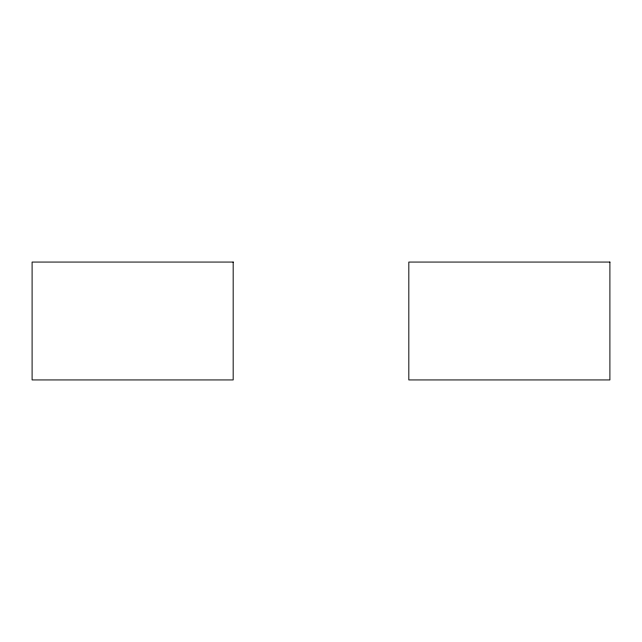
<?xml version="1.0" encoding="UTF-8"?>
<svg xmlns="http://www.w3.org/2000/svg" width="642" height="642" viewBox="0 0 642 642"><rect width="100%" height="100%" fill="white"/><g stroke="black" fill="none" stroke-linecap="round" stroke-linejoin="round"><path stroke-width="0.96" d="M233.174 262.064L32.1 262.064L32.1 379.936L233.174 379.936L233.174 262.064M609.9 262.064L408.826 262.064L408.826 379.936L609.9 379.936L609.9 262.064"/></g></svg>
